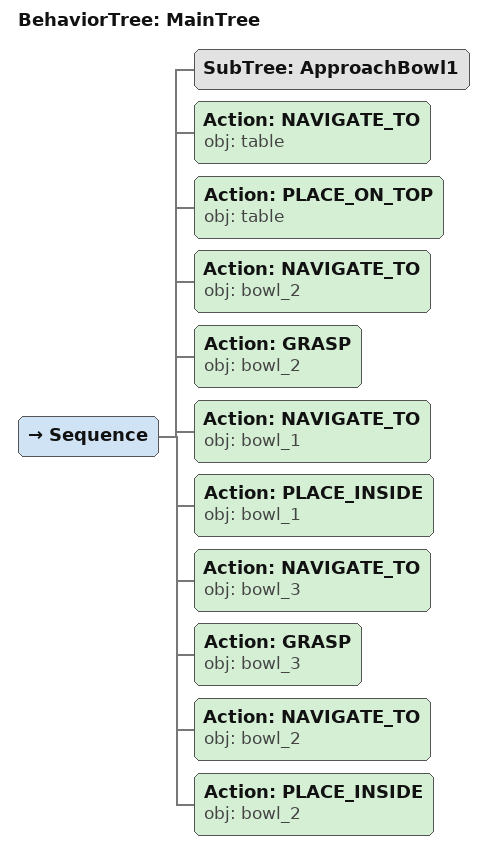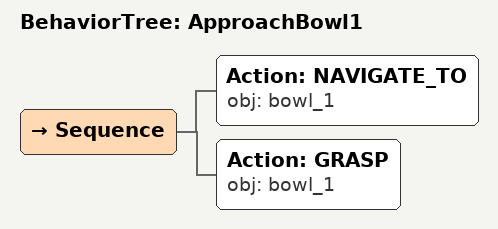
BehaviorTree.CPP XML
<root main_tree_to_execute="MainTree">
  <BehaviorTree ID="MainTree">
    <Sequence>
      <!-- Execute subtree ApproachBowl1 -->
      <SubTree ID="ApproachBowl1" />
      <!-- Navigate to table -->
      <Action ID="NAVIGATE_TO" obj="table" />
      <!-- Place on table -->
      <Action ID="PLACE_ON_TOP" obj="table" />
      <!-- Navigate to bowl_2 -->
      <Action ID="NAVIGATE_TO" obj="bowl_2" />
      <!-- Grasp bowl_2 -->
      <Action ID="GRASP" obj="bowl_2" />
      <!-- Navigate to bowl_1 -->
      <Action ID="NAVIGATE_TO" obj="bowl_1" />
      <!-- Place inside bowl_1 -->
      <Action ID="PLACE_INSIDE" obj="bowl_1" />
      <!-- Navigate to bowl_3 -->
      <Action ID="NAVIGATE_TO" obj="bowl_3" />
      <!-- Grasp bowl_3 -->
      <Action ID="GRASP" obj="bowl_3" />
      <!-- Navigate to bowl_2 -->
      <Action ID="NAVIGATE_TO" obj="bowl_2" />
      <!-- Place inside bowl_2 -->
      <Action ID="PLACE_INSIDE" obj="bowl_2" />
    </Sequence>
  </BehaviorTree>
  <!-- Subtree definition ApproachBowl1 -->
  <BehaviorTree ID="ApproachBowl1">
    <Sequence>
      <!-- Navigate to bowl_1 -->
      <Action ID="NAVIGATE_TO" obj="bowl_1" />
      <!-- Grasp bowl_1 -->
      <Action ID="GRASP" obj="bowl_1" />
    </Sequence>
  </BehaviorTree>
</root>
